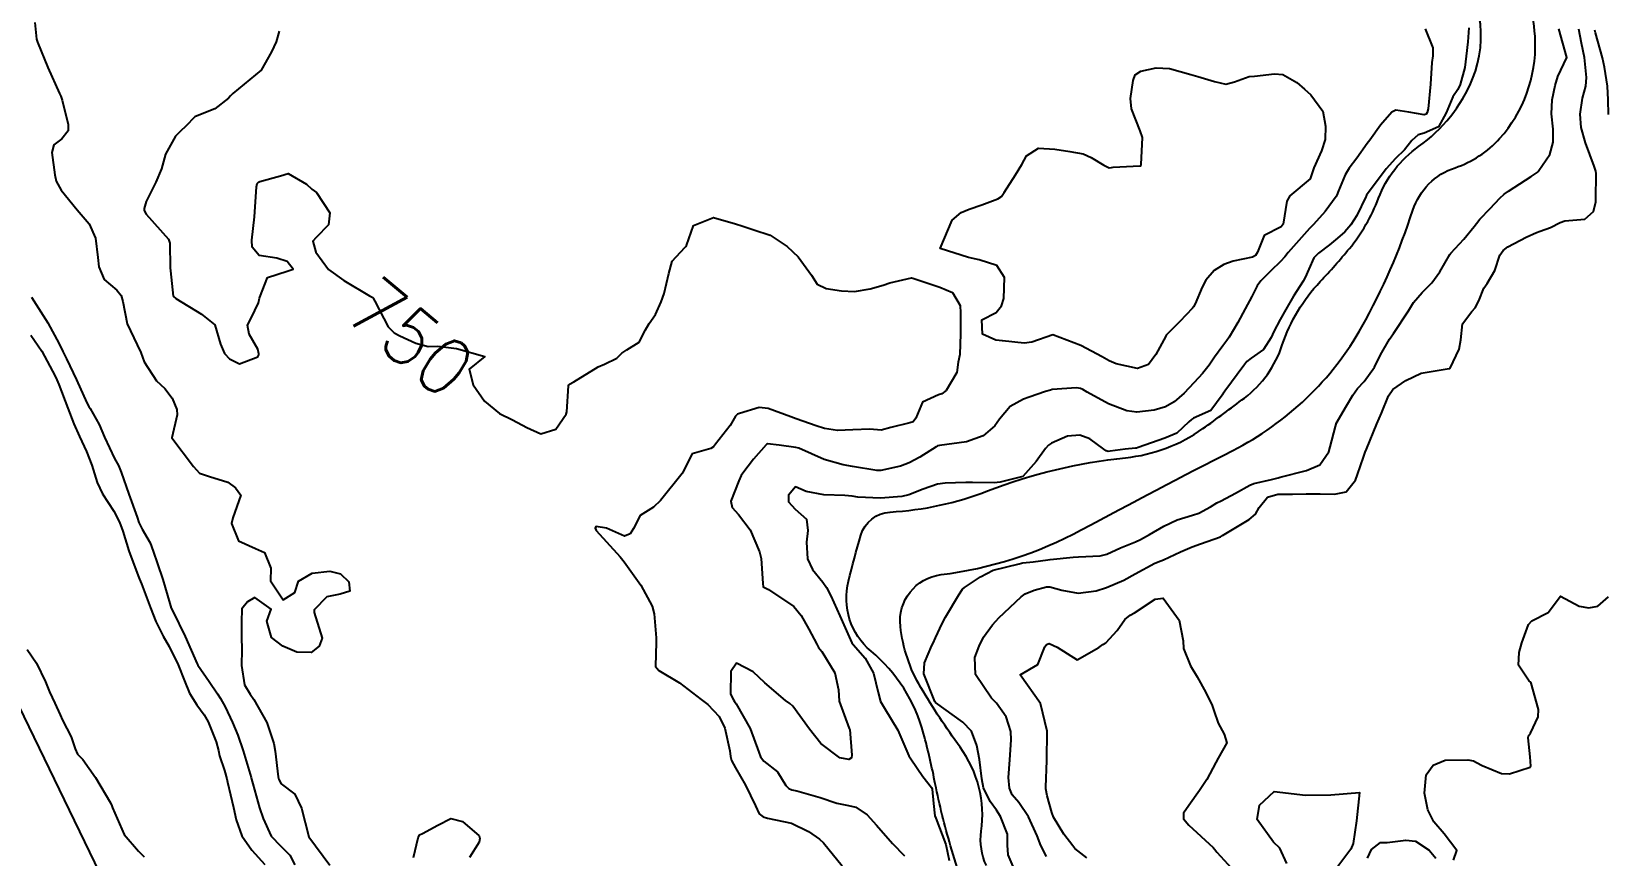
# Model space of a CAD drawing. Header units: metres. Extents: x 307586 to 320046, y 7427249 to 7434250.
# Drawn here: x 318176.6 to 318287.8, y 7430646.4 to 7430704.5 of the extents above; entities that cross this region are included whole.
import ezdxf
from ezdxf.enums import TextEntityAlignment as Align

# ---------------------------------------------------------------- set-up
doc = ezdxf.new("R2010")
doc.units = ezdxf.units.M
doc.header["$MEASUREMENT"] = 0
for name, color, linetype in [('Cotas', 45, 'Continuous'), ('Curvas de Nivel 1m', 11, 'Continuous'), ('Curvas de Nivel 5m', 15, 'Continuous'), ('Hidrografia', 140, 'Continuous'), ('Linha Férrea', 20, 'Continuous')]:
    doc.layers.add(name, color=color, linetype=linetype)
doc.styles.add('Style-STANDARD', font='STANDARD.shx')

msp = doc.modelspace()

# ---------------------------------------------------------------- linework, layer by layer
at = {"layer": 'Curvas de Nivel 1m', "flags": 128}
for points, elevation in [([(318176.87, 7430705.16), (318177, 7430704), (318177.06, 7430703.79), (318177.79, 7430701.99), (318178.61, 7430700.17), (318178.7, 7430699.98), (318178.8, 7430699.68), (318179.23, 7430697.98), (318179.22, 7430697.53), (318178.77, 7430696.96), (318178.21, 7430696.54), (318178.08, 7430695.99), (318178.29, 7430694.43), (318178.38, 7430693.98), (318178.73, 7430693.35), (318179.85, 7430691.97), (318180.7, 7430690.98), (318181.15, 7430689.95), (318181.32, 7430688.6), (318181.38, 7430687.95), (318181.75, 7430687.04), (318182.65, 7430686.3), (318182.95, 7430685.93), (318183.07, 7430685.49), (318183.38, 7430683.92), (318184.08, 7430682.43), (318184.34, 7430681.91), (318184.58, 7430681.24), (318185.45, 7430679.9), (318186.03, 7430679.36), (318186.55, 7430678.68), (318186.88, 7430677.88), (318186.91, 7430677.5), (318186.52, 7430675.88), (318188.05, 7430673.86), (318188.49, 7430673.38), (318189.18, 7430673.16), (318190.48, 7430672.75), (318191.01, 7430672.36), (318191.39, 7430671.83), (318190.84, 7430670.23), (318190.74, 7430669.84), (318191.23, 7430668.63), (318192.43, 7430668.08), (318193.06, 7430667.8), (318193.51, 7430666.7), (318193.48, 7430665.8), (318194.38, 7430664.46), (318195.2, 7430664.97), (318195.45, 7430665.77), (318196.41, 7430666.35), (318197.67, 7430666.49), (318198.41, 7430666.3), (318199, 7430665.73), (318199.07, 7430665.06), (318198.39, 7430664.87), (318197.46, 7430664.68), (318196.55, 7430663.76), (318196.57, 7430663.56), (318197.12, 7430661.75), (318196.92, 7430661.19), (318196.34, 7430660.75), (318195.34, 7430660.77), (318194.35, 7430661.2), (318193.55, 7430661.8), (318193.22, 7430662.95), (318193.54, 7430663.8), (318192.39, 7430664.63), (318191.87, 7430664.33), (318191.47, 7430663.82), (318191.43, 7430662.89), (318191.43, 7430661.82), (318191.46, 7430660.95), (318191.45, 7430659.82), (318191.66, 7430658.47), (318192.06, 7430657.81), (318192.3, 7430657.44), (318193.23, 7430655.8), (318193.71, 7430654.34), (318193.82, 7430653.79), (318194.03, 7430651.99), (318194.07, 7430651.79), (318194.23, 7430651.48), (318195.19, 7430650.75), (318195.68, 7430649.77), (318196.18, 7430647.76), (318197.67, 7430645.74)], 751), ([(318274.88, 7430704.71), (318275.41, 7430703.37), (318275.4, 7430702.82), (318275.33, 7430702.35), (318275.24, 7430700.82), (318275.07, 7430699.08), (318275, 7430698.83), (318274.94, 7430698.7), (318274.81, 7430698.66), (318273.73, 7430698.84), (318272.81, 7430698.99), (318272.52, 7430698.85), (318271.73, 7430697.94), (318270.96, 7430696.88), (318270.78, 7430696.63), (318270.06, 7430695.6), (318269.52, 7430694.89), (318269.22, 7430694.43), (318268.75, 7430693.29), (318268.65, 7430693), (318268.6, 7430692.9), (318267.81, 7430691.83), (318266.99, 7430690.92), (318266.85, 7430690.78), (318266.71, 7430690.65), (318265.22, 7430688.94), (318264.99, 7430688.65), (318264.68, 7430688.31), (318263.98, 7430687.65), (318263.28, 7430686.96), (318263.02, 7430686.61), (318262.65, 7430685.85), (318262.19, 7430684.98), (318261.67, 7430684.02), (318261.05, 7430682.99), (318260.88, 7430682.74), (318260.61, 7430682.38), (318260.03, 7430681.57), (318259.64, 7430681.01), (318259.18, 7430680.42), (318258.58, 7430679.78), (318258.21, 7430679.39), (318257.89, 7430679.03), (318257.18, 7430678.41), (318256.56, 7430678.07), (318255.77, 7430677.84), (318254.55, 7430677.69), (318253.84, 7430677.79), (318252.56, 7430678.29), (318251.04, 7430679.11), (318250.75, 7430679.29), (318250.58, 7430679.37), (318250.29, 7430679.41), (318248.57, 7430679.28), (318248.46, 7430679.25), (318248.12, 7430679.14), (318246.96, 7430678.76), (318246.56, 7430678.62), (318245.63, 7430678.1), (318244.86, 7430677.19), (318244.54, 7430676.73), (318243.71, 7430676.02), (318242.53, 7430675.6), (318240.63, 7430675.34), (318240.52, 7430675.32), (318240.47, 7430675.29), (318240.4, 7430675.24), (318239.25, 7430674.51), (318238.51, 7430674.12), (318237.89, 7430673.88), (318236.5, 7430673.57), (318236.21, 7430673.58), (318234.5, 7430673.86), (318233.84, 7430673.98), (318232.51, 7430674.36), (318230.73, 7430675.15), (318230.52, 7430675.21), (318229.34, 7430675.37), (318228.52, 7430675.45), (318228.47, 7430675.43), (318228.41, 7430675.38), (318227.53, 7430674.37), (318226.77, 7430673.4), (318226.67, 7430673.22), (318226.49, 7430672.84), (318225.93, 7430671.41), (318226.02, 7430670.96), (318226.46, 7430670.48), (318227.29, 7430669.39), (318227.96, 7430667.85), (318228.06, 7430667.38), (318228.18, 7430665.61), (318228.21, 7430665.38), (318228.4, 7430665.28), (318228.58, 7430665.2), (318230.38, 7430663.98), (318230.88, 7430663.35), (318231.42, 7430662.4), (318232, 7430661.34), (318232.12, 7430661.11), (318232.35, 7430660.81), (318233.26, 7430659.32), (318233.52, 7430658.11), (318233.57, 7430657.32), (318234.28, 7430655.39), (318234.3, 7430655.33), (318234.31, 7430655.31), (318234.45, 7430653.5), (318234.43, 7430653.31), (318234.25, 7430653.19), (318233.62, 7430653.32), (318232.27, 7430654.34), (318231.47, 7430655.34), (318230.3, 7430656.96), (318230.1, 7430657.15), (318229.79, 7430657.36), (318228.32, 7430658.6), (318227.51, 7430659.39), (318226.34, 7430659.99), (318225.92, 7430659.41), (318225.9, 7430657.82), (318226.11, 7430657.4), (318226.19, 7430657.29), (318226.3, 7430657.12), (318227.29, 7430655.39), (318227.91, 7430653.73), (318228.03, 7430653.38), (318228.25, 7430653.08), (318229.21, 7430652.33), (318229.8, 7430651.36), (318230.02, 7430651.15), (318230.23, 7430651.07), (318230.58, 7430651), (318232.22, 7430650.53), (318233.41, 7430650.13), (318234.22, 7430649.95), (318234.75, 7430649.83), (318235.54, 7430649.29), (318236.2, 7430648.57), (318237.32, 7430647.27), (318238.17, 7430646.42)], 749), ([(318277.94, 7430704.79), (318277.87, 7430703.8), (318277.77, 7430702.79), (318277.66, 7430701.99), (318277.34, 7430700.79), (318277.18, 7430700.45), (318276.82, 7430699.93), (318276.34, 7430698.81), (318275.8, 7430697.81), (318274.79, 7430697.36), (318274.37, 7430697.25), (318273.94, 7430696.84), (318273.42, 7430696.2), (318272.77, 7430695.58), (318272.12, 7430694.86), (318270.74, 7430692.99), (318270.7, 7430692.92), (318270.68, 7430692.88), (318270.06, 7430691.55), (318269.63, 7430690.89), (318269.2, 7430690.4), (318268.7, 7430689.95), (318268.12, 7430689.48), (318267.35, 7430688.91), (318267.03, 7430688.57), (318266.68, 7430687.77), (318266.41, 7430687.18), (318266.26, 7430686.93), (318265.59, 7430685.87), (318265.05, 7430684.94), (318264.64, 7430684.22), (318264.2, 7430683.39), (318264.01, 7430682.96), (318263.48, 7430682.1), (318262.6, 7430681.5), (318262.31, 7430681.26), (318262.1, 7430680.98), (318260.75, 7430679.17), (318260.63, 7430679), (318260.61, 7430678.96), (318260.57, 7430678.89), (318259.76, 7430677.8), (318258.55, 7430677.26), (318258.39, 7430677.18), (318258.22, 7430677.02), (318257.37, 7430676.2), (318256.53, 7430675.86), (318254.64, 7430675.19), (318254.52, 7430675.15), (318254.45, 7430675.15), (318253.72, 7430675.08), (318252.66, 7430674.95), (318252.52, 7430674.93), (318252.39, 7430674.96), (318252.21, 7430675.09), (318251.23, 7430675.81), (318250.53, 7430676.08), (318249.67, 7430675.99), (318248.53, 7430675.5), (318248.31, 7430675.36), (318248.12, 7430675.14), (318247.45, 7430674.21), (318246.5, 7430673.16), (318244.92, 7430672.76), (318244.5, 7430672.71), (318242.97, 7430672.73), (318242.5, 7430672.73), (318241.03, 7430672.69), (318240.49, 7430672.61), (318239.48, 7430672.26), (318238.48, 7430671.87), (318237.99, 7430671.75), (318236.48, 7430671.62), (318234.87, 7430671.7), (318234.48, 7430671.76), (318233.97, 7430671.82), (318232.48, 7430671.87), (318231.23, 7430672.1), (318230.48, 7430672.43), (318229.99, 7430671.85), (318230, 7430671.36), (318230.47, 7430670.86), (318231.26, 7430670.15), (318231.35, 7430669.35), (318231.27, 7430668.52), (318231.33, 7430667.35), (318231.68, 7430666.61), (318232.41, 7430665.71), (318232.68, 7430665.33), (318232.98, 7430664.74), (318233.61, 7430663.32), (318234.36, 7430661.65), (318234.46, 7430661.42), (318234.55, 7430661.31), (318235.4, 7430660.35), (318235.99, 7430659.29), (318236.31, 7430657.92), (318236.48, 7430657.28), (318236.76, 7430656.81), (318237.71, 7430655.27), (318238.27, 7430653.95), (318238.48, 7430653.47), (318238.61, 7430653.25), (318239.47, 7430652.01), (318240.07, 7430651.23), (318240.12, 7430651.12), (318240.22, 7430650.11), (318240.32, 7430649.23), (318240.38, 7430649.06), (318241.08, 7430647.22), (318241.31, 7430646.08)], 748), ([(318246.05, 7430645.16), (318245.47, 7430646.47), (318245.44, 7430647.17), (318245.44, 7430647.93), (318244.94, 7430649.18), (318244.65, 7430649.62), (318244.22, 7430650.25), (318243.73, 7430651.2), (318243.61, 7430651.83), (318243.46, 7430653.2), (318243.28, 7430654.19), (318242.9, 7430655.2), (318242.29, 7430655.84), (318240.36, 7430657.23), (318240.3, 7430657.29), (318239.53, 7430659.25), (318239.57, 7430660.02), (318240.1, 7430661.24), (318240.18, 7430661.41), (318240.36, 7430661.78), (318240.83, 7430662.78), (318241.06, 7430663.23), (318241.99, 7430664.81), (318242.26, 7430665.21), (318242.4, 7430665.34), (318243.52, 7430666.09), (318244.42, 7430666.54), (318246.25, 7430667), (318246.42, 7430667.05), (318246.51, 7430667.07), (318247.23, 7430667.15), (318248.28, 7430667.29), (318248.43, 7430667.31), (318250.07, 7430667.48), (318250.43, 7430667.49), (318251.96, 7430667.57), (318252.43, 7430667.69), (318253.39, 7430668.12), (318254.45, 7430668.56), (318254.8, 7430668.71), (318255.45, 7430669.06), (318256.46, 7430669.66), (318257.39, 7430670.11), (318258.47, 7430670.43), (318258.91, 7430670.58), (318259.75, 7430671.01), (318260.19, 7430671.29), (318260.48, 7430671.45), (318261.49, 7430671.99), (318262.5, 7430672.55), (318262.79, 7430672.67), (318264.03, 7430672.95), (318264.42, 7430673.04), (318264.5, 7430673.07), (318264.66, 7430673.11), (318266.51, 7430673.57), (318267.45, 7430673.97), (318268.09, 7430674.9), (318268.18, 7430675.25), (318268.54, 7430676.67), (318268.59, 7430676.85), (318268.6, 7430676.9), (318269.32, 7430678.14), (318269.76, 7430678.89), (318270.11, 7430679.35), (318270.58, 7430679.86), (318271.29, 7430680.87), (318271.73, 7430681.74), (318272.35, 7430682.85), (318272.63, 7430683.25), (318273.69, 7430684.84), (318274.05, 7430685.43), (318274.66, 7430686.12), (318275.34, 7430686.82), (318275.9, 7430687.58), (318276.62, 7430688.8), (318276.69, 7430688.9), (318277.59, 7430689.9), (318278.32, 7430690.78), (318278.49, 7430691), (318278.72, 7430691.29), (318279.44, 7430692.06), (318280.13, 7430692.77), (318280.44, 7430693.06), (318280.75, 7430693.28), (318282.33, 7430694.31), (318282.76, 7430694.59), (318282.83, 7430694.66), (318282.89, 7430694.73), (318283.65, 7430695.85), (318283.9, 7430696.72), (318283.88, 7430697.64), (318283.77, 7430698.72), (318283.82, 7430699.72), (318284.03, 7430700.72), (318284.21, 7430701.35), (318284.86, 7430702.71), (318284.3, 7430704.72)], 748), ([(318248.18, 7430646.36), (318247.77, 7430647.14), (318247.52, 7430647.82), (318246.92, 7430649.15), (318246.22, 7430650.18), (318245.77, 7430650.71), (318245.56, 7430651.17), (318245.49, 7430651.93), (318245.59, 7430653.17), (318245.69, 7430654.58), (318245.66, 7430655.17), (318245.34, 7430656.22), (318244.65, 7430657.18), (318244.31, 7430657.53), (318243.18, 7430659.2), (318243.14, 7430660.4), (318243.43, 7430661.2), (318243.74, 7430661.82), (318244.38, 7430662.7), (318244.6, 7430662.96), (318244.83, 7430663.18), (318246.4, 7430664.68), (318246.68, 7430664.88), (318247.32, 7430665.15), (318248.17, 7430665.38), (318248.41, 7430665.37), (318249.26, 7430665.13), (318250.4, 7430664.92), (318251.68, 7430665.1), (318252.41, 7430665.33), (318253.64, 7430665.85), (318254.42, 7430666.3), (318255.81, 7430667.05), (318256.25, 7430667.22), (318256.43, 7430667.29), (318257.62, 7430667.85), (318258.44, 7430668.2), (318259.04, 7430668.41), (318260.45, 7430668.91), (318260.51, 7430668.94), (318260.58, 7430669), (318262.46, 7430670.12), (318262.92, 7430670.51), (318263.17, 7430670.96), (318263.75, 7430671.69), (318264.49, 7430671.9), (318265.51, 7430671.91), (318266.49, 7430671.94), (318267.46, 7430671.94), (318268.49, 7430671.91), (318269.31, 7430672.07), (318269.95, 7430672.89), (318270.1, 7430673.29), (318270.52, 7430674.52), (318270.65, 7430674.88), (318270.73, 7430675.08), (318271.47, 7430676.87), (318271.79, 7430677.62), (318272.29, 7430678.85), (318272.58, 7430679.29), (318273.5, 7430679.93), (318274.59, 7430680.45), (318276.55, 7430680.76), (318276.59, 7430680.77), (318276.62, 7430680.78), (318276.64, 7430680.8), (318277.27, 7430682.14), (318277.38, 7430682.79), (318277.5, 7430683.93), (318278.15, 7430684.78), (318278.39, 7430685.04), (318278.65, 7430685.54), (318279.01, 7430686.43), (318279.23, 7430686.77), (318279.77, 7430687.68), (318280.14, 7430688.77), (318280.36, 7430689.1), (318280.7, 7430689.36), (318281.99, 7430690.03), (318282.71, 7430690.36), (318282.97, 7430690.46), (318283.71, 7430690.72), (318284.38, 7430691.06), (318284.72, 7430691.18), (318286.12, 7430691.29), (318286.73, 7430691.84), (318286.89, 7430692.53), (318286.9, 7430692.68), (318286.93, 7430694.51), (318286.9, 7430694.68), (318286.77, 7430695.04), (318286.16, 7430696.69), (318285.87, 7430697.76), (318285.79, 7430698.7), (318285.96, 7430699.83), (318286.19, 7430700.69), (318286.25, 7430701.28), (318286.09, 7430702.69), (318285.88, 7430703.7), (318285.69, 7430704.7)], 749), ([(318176.64, 7430685.81), (318177.78, 7430683.99), (318178.6, 7430682.5), (318178.85, 7430681.98), (318179.11, 7430681.45), (318179.8, 7430679.97), (318180.55, 7430678.35), (318180.68, 7430678.09), (318180.77, 7430677.96), (318181.41, 7430676.83), (318181.79, 7430675.94), (318182.5, 7430674.42), (318182.76, 7430673.93), (318182.95, 7430673.46), (318183.51, 7430671.92), (318184.08, 7430670.29), (318184.21, 7430669.91), (318184.44, 7430669.44), (318185, 7430668.47), (318185.22, 7430667.9), (318185.53, 7430667.01), (318185.9, 7430665.89), (318186.38, 7430664.21), (318186.48, 7430663.88), (318186.59, 7430663.66), (318187.47, 7430661.87), (318188.32, 7430659.94), (318188.37, 7430659.86), (318189.15, 7430658.69), (318189.76, 7430657.84), (318189.97, 7430657.51), (318190.29, 7430656.91), (318190.81, 7430655.82), (318191.18, 7430654.91), (318191.56, 7430653.82), (318192.11, 7430651.93), (318192.15, 7430651.81), (318192.23, 7430651.48), (318192.72, 7430649.8), (318192.96, 7430649.04), (318193.54, 7430647.8), (318194.18, 7430647.11), (318194.84, 7430646.45), (318195.21, 7430645.77)], 752), ([(318176.6, 7430683.11), (318177.37, 7430681.99), (318178.31, 7430680.24), (318178.43, 7430679.98), (318178.56, 7430679.64), (318179.19, 7430677.97), (318179.62, 7430676.88), (318180.01, 7430675.97), (318180.51, 7430674.92), (318180.9, 7430673.95), (318181.26, 7430672.73), (318181.64, 7430671.94), (318182.45, 7430670.71), (318182.84, 7430669.93), (318183.07, 7430669.29), (318183.51, 7430667.92), (318184.16, 7430666.16), (318184.26, 7430665.91), (318184.4, 7430665.59), (318185.03, 7430663.9), (318185.4, 7430662.93), (318185.93, 7430661.89), (318186.34, 7430661.17), (318186.98, 7430659.87), (318187.42, 7430658.76), (318187.78, 7430657.87), (318188.29, 7430657.05), (318188.8, 7430656.36), (318189.08, 7430655.85), (318189.65, 7430654.45), (318189.81, 7430653.84), (318189.89, 7430653.47), (318190.24, 7430652.42), (318190.41, 7430651.83), (318190.46, 7430651.6), (318190.87, 7430649.82), (318191.07, 7430648.95), (318191.47, 7430647.82), (318192.17, 7430646.8), (318193.08, 7430645.8)], 753), ([(318176.34, 7430660.96), (318176.99, 7430659.99), (318177.62, 7430658.68), (318177.91, 7430657.98), (318178.29, 7430657.18), (318178.65, 7430656.34), (318178.82, 7430655.97), (318179.43, 7430654.8), (318179.72, 7430653.96), (318179.88, 7430653.58), (318180.25, 7430653.19), (318181.15, 7430651.94), (318182.21, 7430650.15), (318182.3, 7430649.93), (318182.34, 7430649.79), (318183.16, 7430647.92), (318184.17, 7430646.75), (318184.59, 7430646.33)], 754), ([(318203.56, 7430646.29), (318203.89, 7430647.67), (318203.98, 7430647.88), (318204.19, 7430647.99), (318205.27, 7430648.58), (318206.2, 7430649.03), (318207.01, 7430648.82), (318208.19, 7430647.81), (318208.23, 7430647.62), (318208.18, 7430647.38), (318207.5, 7430646.3)], 751)]:
    msp.add_lwpolyline(points, dxfattribs=dict(at, elevation=elevation))
at = {"layer": 'Curvas de Nivel 5m', "elevation": 750, "flags": 128}
for points in [[(318194.1, 7430704.56), (318193.88, 7430703.8), (318193.55, 7430703.09), (318192.83, 7430701.81), (318190.82, 7430700.16), (318190.67, 7430699.99), (318190.53, 7430699.84), (318189.57, 7430699.08), (318188.79, 7430698.77), (318188.14, 7430698.52), (318187.52, 7430697.87), (318187.15, 7430697.51), (318186.78, 7430697.15), (318186.08, 7430695.89), (318185.79, 7430694.85), (318185.41, 7430693.9), (318184.72, 7430692.55), (318184.57, 7430692.06), (318184.58, 7430691.91), (318184.71, 7430691.66), (318186.29, 7430689.89), (318186.4, 7430689.6), (318186.42, 7430687.88), (318186.44, 7430687.66), (318186.62, 7430685.88), (318186.64, 7430685.84), (318186.81, 7430685.71), (318188.62, 7430684.61), (318189.56, 7430683.85), (318189.96, 7430682.49), (318190.24, 7430681.84), (318190.59, 7430681.46), (318191.3, 7430681.11), (318192.59, 7430681.6), (318192.66, 7430681.74), (318192.67, 7430681.81), (318192.6, 7430682.14), (318191.97, 7430683.19), (318191.87, 7430683.82), (318192.12, 7430684.32), (318192.64, 7430685.39), (318192.72, 7430685.73), (318192.73, 7430685.81), (318193.28, 7430687.18), (318194.66, 7430687.64), (318195.09, 7430687.78), (318194.67, 7430688.31), (318193.93, 7430688.54), (318192.68, 7430688.74), (318192.2, 7430689.33), (318192.16, 7430689.82), (318192.36, 7430691.47), (318192.39, 7430691.81), (318192.49, 7430693.57), (318192.54, 7430693.81), (318192.63, 7430693.92), (318192.74, 7430693.96), (318194.18, 7430694.36), (318194.74, 7430694.51), (318196.03, 7430693.77), (318196.39, 7430693.42), (318196.73, 7430693.17), (318197.66, 7430691.75), (318197.57, 7430690.89), (318196.7, 7430690), (318196.47, 7430689.76), (318196.68, 7430688.97), (318197.58, 7430687.75), (318198.66, 7430686.97), (318200.47, 7430685.89), (318200.64, 7430685.79), (318200.69, 7430685.77), (318200.73, 7430685.72), (318200.83, 7430685.53), (318201.77, 7430683.7), (318202.19, 7430683.28), (318202.61, 7430683.08), (318203.73, 7430682.55), (318204.6, 7430682.32), (318205.28, 7430682.34), (318206.6, 7430682.19), (318208.59, 7430681.62), (318207.48, 7430680.73), (318207.78, 7430679.63), (318208.56, 7430678.47), (318209.62, 7430677.61), (318210.54, 7430677.16), (318211.55, 7430676.6), (318212.53, 7430676.17), (318213.59, 7430676.5), (318214.33, 7430677.55), (318214.38, 7430677.72), (318214.48, 7430679.55), (318214.5, 7430679.62), (318214.57, 7430679.66), (318214.87, 7430679.84), (318216.59, 7430680.89), (318217.03, 7430681.07), (318217.9, 7430681.51), (318218.24, 7430681.86), (318218.6, 7430682.09), (318219.48, 7430682.62), (318219.92, 7430683.49), (318220.17, 7430683.94), (318220.63, 7430684.59), (318221.02, 7430685.47), (318221.23, 7430686.05), (318221.57, 7430687.47), (318221.79, 7430688.35), (318222.69, 7430689.31), (318222.77, 7430689.37), (318222.8, 7430689.45), (318223.29, 7430690.86), (318224.71, 7430691.43), (318226.27, 7430690.97), (318226.71, 7430690.82), (318227.54, 7430690.55), (318228.7, 7430690.17), (318229.89, 7430689.37), (318230.68, 7430688.64), (318231.62, 7430687.35), (318232.02, 7430686.71), (318232.65, 7430686.41), (318233.73, 7430686.24), (318234.65, 7430686.2), (318235.74, 7430686.38), (318236.66, 7430686.65), (318237.13, 7430686.8), (318238.66, 7430687.16), (318238.77, 7430687.15), (318240.66, 7430686.51), (318241.55, 7430686.12), (318242.1, 7430685.22), (318242.12, 7430684.7), (318242.12, 7430683.22), (318242.06, 7430681.76), (318241.96, 7430681.22), (318241.85, 7430680.49), (318241.11, 7430679.23), (318240.81, 7430678.99), (318240.57, 7430678.91), (318239.43, 7430678.39), (318238.98, 7430677.26), (318238.78, 7430677.02), (318238.54, 7430676.93), (318237.2, 7430676.61), (318236.53, 7430676.43), (318235.73, 7430676.49), (318234.53, 7430676.45), (318233.45, 7430676.4), (318232.54, 7430676.55), (318231.94, 7430676.74), (318230.54, 7430677.22), (318230.15, 7430677.36), (318228.55, 7430677.96), (318227.92, 7430678.02), (318226.55, 7430677.61), (318226.39, 7430677.56), (318226.25, 7430677.4), (318225.88, 7430676.75), (318224.84, 7430675.43), (318224.7, 7430675.25), (318224.52, 7430675.13), (318223.2, 7430674.75), (318222.54, 7430673.45), (318222.53, 7430673.42), (318222.49, 7430673.36), (318220.98, 7430671.47), (318220.47, 7430670.99), (318219.54, 7430670.41), (318219.06, 7430669.49), (318218.83, 7430669.12), (318218.44, 7430668.95), (318217.17, 7430669.51), (318216.45, 7430669.63), (318216.36, 7430669.52), (318216.45, 7430669.34), (318218.13, 7430667.5), (318218.42, 7430667.14), (318219.58, 7430665.49), (318220.38, 7430664.01), (318220.53, 7430663.48), (318220.66, 7430661.78), (318220.66, 7430661.48), (318220.62, 7430659.76), (318220.86, 7430659.47), (318222.32, 7430658.61), (318223.85, 7430657.43), (318224.3, 7430657.07), (318225.1, 7430656.23), (318225.51, 7430655.41), (318225.86, 7430653.81), (318225.91, 7430653.41), (318225.98, 7430653.13), (318226.25, 7430652.62), (318226.96, 7430651.39), (318227.67, 7430649.93), (318227.92, 7430649.38), (318228.21, 7430649.15), (318228.52, 7430649.07), (318230.2, 7430648.72), (318231.41, 7430648.12), (318232.19, 7430647.58), (318232.45, 7430647.33), (318233.78, 7430645.7)], [(318287.79, 7430698.67), (318287.78, 7430699.72), (318287.72, 7430700.67), (318287.51, 7430702.01), (318287.36, 7430702.68), (318286.88, 7430704.43), (318286.83, 7430704.62)], [(318251.02, 7430646.26), (318250.18, 7430646.93), (318250.1, 7430647.02), (318250.03, 7430647.11), (318249.39, 7430647.93), (318248.67, 7430649.13), (318248.55, 7430649.47), (318248.23, 7430650.63), (318248.14, 7430651.14), (318248.14, 7430651.24), (318248.21, 7430653.14), (318248.21, 7430653.2), (318248.22, 7430655.14), (318248.22, 7430655.2), (318247.75, 7430657.15), (318246.33, 7430659.16), (318247.57, 7430659.91), (318248.06, 7430661.14), (318248.19, 7430661.31), (318248.36, 7430661.39), (318248.92, 7430661.13), (318250.34, 7430660.23), (318251.86, 7430661.1), (318252.15, 7430661.3), (318252.36, 7430661.42), (318253.16, 7430662.29), (318253.69, 7430663.08), (318254.08, 7430663.38), (318254.39, 7430663.55), (318255.85, 7430664.5), (318256.4, 7430664.57), (318257.54, 7430663.03), (318257.81, 7430661.58), (318257.83, 7430661.03), (318258.34, 7430659.81), (318258.79, 7430659.02), (318259.4, 7430657.92), (318259.85, 7430657), (318259.97, 7430656.66), (318260.29, 7430655.76), (318260.7, 7430654.99), (318260.88, 7430654.38), (318260.27, 7430653.29), (318260.11, 7430652.99), (318259.47, 7430651.78), (318258.97, 7430651.01), (318258.22, 7430649.95), (318257.83, 7430649.41), (318257.83, 7430649.02), (318258.21, 7430648.58), (318259.93, 7430646.99), (318260.05, 7430646.86), (318260.18, 7430646.66), (318261.73, 7430644.97)], [(318276.86, 7430646.1), (318277.1, 7430646.79), (318276.2, 7430647.97), (318275.47, 7430648.81), (318275.06, 7430649.65), (318274.83, 7430650.82), (318274.94, 7430652.13), (318275.44, 7430652.81), (318276.27, 7430653.16), (318277.87, 7430653.18), (318278.27, 7430653.1), (318278.49, 7430653), (318278.88, 7430652.77), (318280.25, 7430652.22), (318280.82, 7430652.18), (318282.26, 7430652.66), (318282.3, 7430652.69), (318282.32, 7430652.73), (318282.27, 7430653.4), (318282.13, 7430654.73), (318282.16, 7430654.86), (318282.29, 7430655.07), (318282.83, 7430656.2), (318282.86, 7430656.72), (318282.33, 7430658.58), (318282.28, 7430658.68), (318282.21, 7430658.73), (318281.45, 7430659.85), (318281.49, 7430660.74), (318281.68, 7430661.42), (318282.16, 7430662.73), (318282.39, 7430662.97), (318283.54, 7430663.57), (318284.4, 7430664.71), (318285.73, 7430664.02), (318286.4, 7430663.89), (318287.05, 7430664.02), (318287.79, 7430664.67)], [(318265.11, 7430645.87), (318264.62, 7430646.94), (318264.19, 7430647.38), (318263.04, 7430648.96), (318263.19, 7430649.99), (318264.23, 7430650.95), (318266.04, 7430650.73), (318266.23, 7430650.71), (318266.46, 7430650.69), (318268.23, 7430650.71), (318270.23, 7430650.87), (318270.03, 7430648.87), (318269.79, 7430647.27), (318269.64, 7430646.88), (318268.16, 7430644.9)], [(318270.8, 7430646.24), (318271.09, 7430646.86), (318271.71, 7430647.34), (318272.19, 7430647.34), (318273.51, 7430647.52), (318274.19, 7430647.44), (318275.14, 7430646.82), (318275.61, 7430646.24)]]:
    msp.add_lwpolyline(points, dxfattribs=at)
msp.add_lwpolyline([(318266.82, 7430700.06), (318267.66, 7430698.91), (318267.84, 7430697.86), (318267.82, 7430696.91), (318267.57, 7430696.11), (318267.02, 7430694.92), (318266.96, 7430694.72), (318266.76, 7430694.15), (318265.32, 7430692.94), (318265.12, 7430692.57), (318264.86, 7430690.95), (318264.71, 7430690.76), (318263.52, 7430690.14), (318263.05, 7430688.97), (318262.92, 7430688.74), (318262.69, 7430688.62), (318261.33, 7430688.34), (318260.68, 7430688.1), (318259.99, 7430687.69), (318259.41, 7430687.01), (318259.16, 7430686.51), (318258.65, 7430685.33), (318258.55, 7430685.12), (318258.47, 7430685.02), (318257.57, 7430684.09), (318256.62, 7430683.11), (318256.58, 7430683.04), (318255.89, 7430681.76), (318255.36, 7430681.06), (318254.59, 7430680.76), (318253.09, 7430681.09), (318252.6, 7430681.31), (318252.11, 7430681.59), (318250.61, 7430682.4), (318248.62, 7430683.14), (318247.15, 7430682.62), (318246.61, 7430682.56), (318245.07, 7430682.72), (318244.62, 7430682.78), (318243.67, 7430683.2), (318243.63, 7430684.2), (318244.64, 7430684.71), (318245.01, 7430685.18), (318245.17, 7430685.7), (318245.21, 7430687.18), (318244.68, 7430688.04), (318243.44, 7430688.44), (318242.68, 7430688.59), (318240.69, 7430689.24), (318241.54, 7430691.23), (318242.16, 7430691.78), (318242.72, 7430692), (318243.62, 7430692.31), (318244.74, 7430692.73), (318245.01, 7430692.91), (318245.2, 7430693.18), (318246, 7430694.42), (318246.45, 7430695.16), (318246.77, 7430695.76), (318247.62, 7430696.31), (318248.77, 7430696.24), (318249.82, 7430696.08), (318250.77, 7430695.91), (318251.32, 7430695.66), (318252.22, 7430695.1), (318252.6, 7430694.93), (318252.76, 7430694.94), (318252.89, 7430694.96), (318254.76, 7430695.05), (318254.82, 7430695.07), (318254.86, 7430695.16), (318254.95, 7430697.07), (318254.79, 7430697.54), (318254.17, 7430699.08), (318254.1, 7430699.8), (318254.29, 7430701.08), (318254.43, 7430701.48), (318254.84, 7430701.74), (318255.92, 7430701.98), (318256.85, 7430701.93), (318258.36, 7430701.5), (318258.84, 7430701.37), (318260.01, 7430701.01), (318260.83, 7430700.83), (318261.44, 7430700.99), (318262.46, 7430701.35), (318262.84, 7430701.39), (318264.26, 7430701.54), (318264.84, 7430701.51), (318265.83, 7430700.94), (318266.37, 7430700.47)], close=True, dxfattribs=at)
at = {"layer": 'Hidrografia'}
for points in [[(318242.96, 7430642.23, -0.008292), (318241.42, 7430647.12, -0.023334), (318240.34, 7430651.48, 0.016151), (318239.52, 7430655.03, 0.154435), (318235.81, 7430660.85, -0.28791), (318234.22, 7430665.78, -0.007813), (318235.09, 7430669.01, -0.318686), (318237.15, 7430670.65, 0.077958), (318244.03, 7430672.14, -0.066701), (318253.75, 7430674.48, 0.129938), (318259.2, 7430676.53, 0.007834), (318262.13, 7430678.69, 0.151721), (318264.8, 7430682.43, -0.110896), (318267.47, 7430686.9, 0.018014), (318269.53, 7430689.23, 0.081278), (318271.58, 7430692.77, -0.149066), (318274.41, 7430696.42, 0.142413), (318278.21, 7430701.19, 0.290454), (318276.72, 7430709.57, -0.012556)], [(318243.94, 7430645.73, -0.143816), (318243.58, 7430648.14, 0.194789), (318242.09, 7430654.07, -0.024571), (318239.32, 7430658.28, -0.106186), (318237.88, 7430662.59, -0.410199), (318240.75, 7430666.24, 0.092914), (318250.63, 7430669.39, -0.006138), (318261.31, 7430674.99, 0.148452), (318270.41, 7430683.72, 0.049288), (318274, 7430691.93, -0.238248), (318276.98, 7430694.93, 0.130231), (318280.12, 7430696.99, 0.192796), (318282.63, 7430703.86, 0.128505), (318281.09, 7430709.12, -0.036676)]]:
    msp.add_lwpolyline(points, format="xyb", dxfattribs=at)
at = {"layer": 'Linha Férrea'}
msp.add_lwpolyline([(318353.47, 7430297.95, -0.020499), (318332.53, 7430335.91, -0.003286), (318324.42, 7430352.43), (318316.16, 7430369.54), (318299.93, 7430402.51), (318284.44, 7430434.16), (318251.45, 7430501.48), (318233.53, 7430538.25), (318220.97, 7430564.2), (318208.09, 7430591.22), (318195.8, 7430615.99), (318181.46, 7430645.22), (318169.35, 7430670.16), (318160.25, 7430688.68), (318144.73, 7430719.61), (318137.81, 7430733.06), (318128.95, 7430749.16, 0.002035), (318124.77, 7430756.71, 0.008027), (318110.21, 7430781.82, 0.005774)], format="xyb", dxfattribs=at)

# ---------------------------------------------------------------- texts
at = {"layer": 'Cotas', "style": 'Style-STANDARD'}
msp.add_text('750', height=4, rotation=319.861, dxfattribs=at).set_placement((318203.37, 7430682.96, 750), align=Align.MIDDLE_CENTER)

doc.saveas('drawing.dxf')
